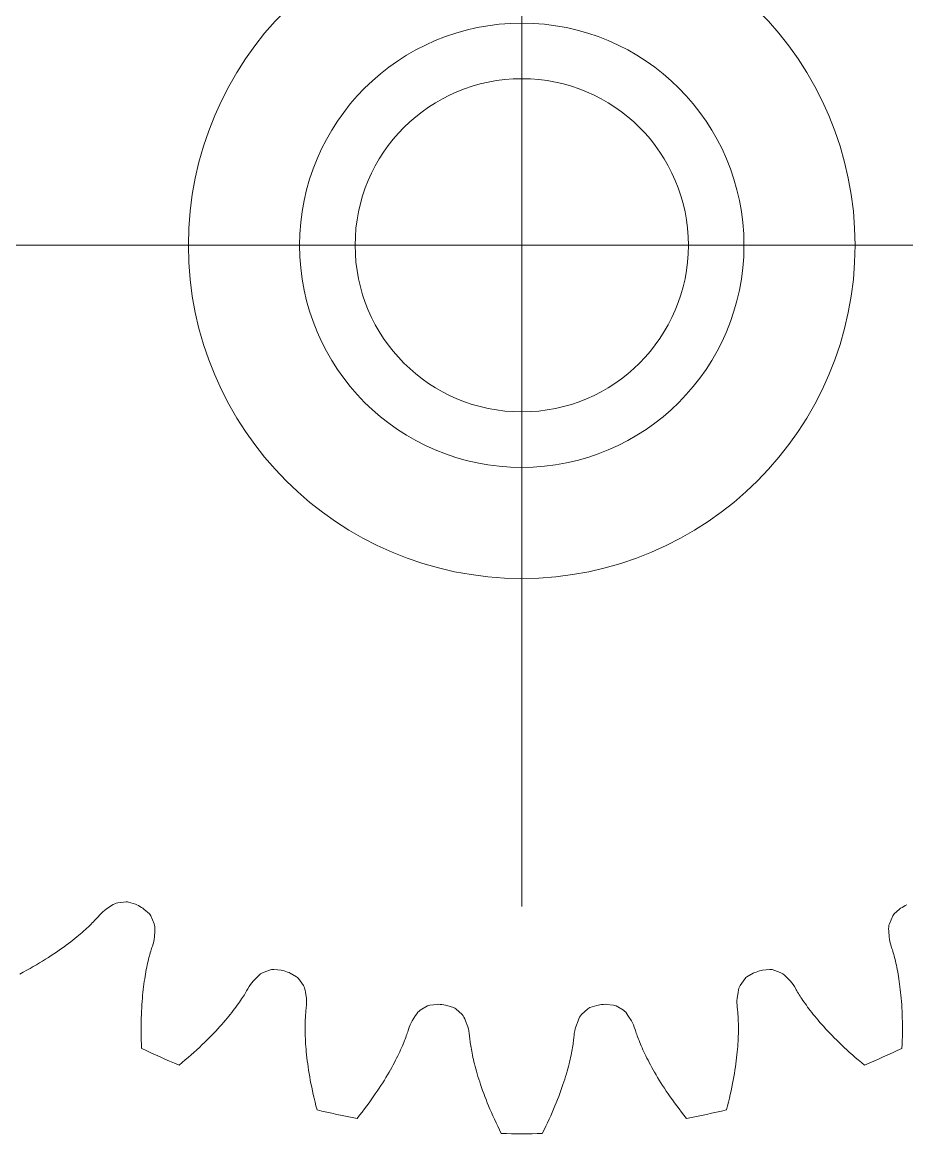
# Model space of a CAD drawing. Header units: millimetres. Extents: x 278858 to 279223, y 218711 to 219074.
# Drawn here: x 278992.28 to 279008.2, y 218799.83 to 218819.84 of the extents above; entities that cross this region are included whole.
import ezdxf

# ---------------------------------------------------------------- set-up
doc = ezdxf.new("R2010")
doc.units = ezdxf.units.MM
doc.header["$LTSCALE"] = 2
doc.layers.add('AM_9', color=251, linetype='Continuous', lineweight=15)

msp = doc.modelspace()

# ---------------------------------------------------------------- linework, layer by layer
at = {"layer": 'AM_9'}
for p, q in [((279001.271, 218815.828), (279001.271, 218827.739)), ((279001.271, 218815.828), (278989.361, 218815.828)), ((279001.271, 218815.828), (279013.181, 218815.828)), ((279001.271, 218815.828), (279001.271, 218803.918)), ((278993.914, 218803.956), (278993.944, 218803.971)), ((278993.944, 218803.971), (278993.971, 218803.982)), ((278993.971, 218803.982), (278993.997, 218803.988)), ((278993.997, 218803.988), (278994.149, 218804.007)), ((278994.149, 218804.007), (278994.173, 218804.006)), ((278994.173, 218804.006), (278994.194, 218804.001)), ((278994.194, 218804.001), (278994.32, 218803.961)), ((278994.32, 218803.961), (278994.341, 218803.953)), ((278993.65, 218803.741), (278993.665, 218803.758)), ((278993.665, 218803.758), (278993.694, 218803.79)), ((278993.694, 218803.79), (278993.726, 218803.822)), ((278993.726, 218803.822), (278993.757, 218803.849)), ((278993.757, 218803.849), (278993.786, 218803.871)), ((278993.786, 218803.871), (278993.884, 218803.936)), ((278993.884, 218803.936), (278993.914, 218803.956)), ((278994.452, 218803.889), (278994.469, 218803.874)), ((278994.469, 218803.874), (278994.567, 218803.786)), ((278994.567, 218803.786), (278994.582, 218803.77)), ((278994.582, 218803.77), (278994.594, 218803.75)), ((279007.948, 218803.75), (279007.96, 218803.77)), ((279007.96, 218803.77), (279007.976, 218803.786)), ((279007.976, 218803.786), (279008.073, 218803.874)), ((279008.073, 218803.874), (279008.09, 218803.889)), ((278993.468, 218803.555), (278993.493, 218803.579)), ((278993.493, 218803.579), (278993.517, 218803.602)), ((278993.517, 218803.602), (278993.539, 218803.624)), ((278993.539, 218803.624), (278993.56, 218803.646)), ((278993.56, 218803.646), (278993.58, 218803.667)), ((278993.58, 218803.667), (278993.599, 218803.686)), ((278993.599, 218803.686), (278993.617, 218803.706)), ((278993.617, 218803.706), (278993.634, 218803.724)), ((278993.634, 218803.724), (278993.65, 218803.741)), ((278994.594, 218803.75), (278994.655, 218803.609)), ((278994.655, 218803.609), (278994.662, 218803.583)), ((278994.662, 218803.583), (278994.666, 218803.554)), ((279007.876, 218803.554), (279007.88, 218803.583)), ((279007.88, 218803.583), (279007.888, 218803.609)), ((279007.888, 218803.609), (279007.948, 218803.75)), ((278993.224, 218803.344), (278993.259, 218803.372)), ((278993.259, 218803.372), (278993.293, 218803.4)), ((278993.293, 218803.4), (278993.325, 218803.428)), ((278993.325, 218803.428), (278993.356, 218803.454)), ((278993.356, 218803.454), (278993.386, 218803.481)), ((278993.386, 218803.481), (278993.415, 218803.506)), ((278993.415, 218803.506), (278993.442, 218803.531)), ((278993.442, 218803.531), (278993.468, 218803.555)), ((278994.658, 218803.368), (278994.654, 218803.331)), ((278994.665, 218803.484), (278994.658, 218803.368)), ((278994.667, 218803.521), (278994.665, 218803.484)), ((278994.666, 218803.554), (278994.667, 218803.521)), ((279007.875, 218803.521), (279007.876, 218803.554)), ((279007.877, 218803.484), (279007.875, 218803.521)), ((279007.884, 218803.368), (279007.877, 218803.484)), ((279007.888, 218803.331), (279007.884, 218803.368)), ((278992.942, 218803.133), (278992.987, 218803.164)), ((278992.987, 218803.164), (278993.03, 218803.195)), ((278993.03, 218803.195), (278993.071, 218803.226)), ((278993.071, 218803.226), (278993.112, 218803.256)), ((278993.112, 218803.256), (278993.151, 218803.286)), ((278993.151, 218803.286), (278993.188, 218803.315)), ((278993.188, 218803.315), (278993.224, 218803.344)), ((278994.607, 218803.162), (278994.599, 218803.139)), ((278994.614, 218803.185), (278994.607, 218803.162)), ((278994.621, 218803.206), (278994.614, 218803.185)), ((278994.634, 218803.247), (278994.621, 218803.206)), ((278994.646, 218803.291), (278994.634, 218803.247)), ((278994.654, 218803.331), (278994.646, 218803.291)), ((279007.896, 218803.291), (279007.888, 218803.331)), ((279007.908, 218803.247), (279007.896, 218803.291)), ((279007.921, 218803.206), (279007.908, 218803.247)), ((279007.928, 218803.185), (279007.921, 218803.206)), ((279007.935, 218803.162), (279007.928, 218803.185)), ((279007.943, 218803.139), (279007.935, 218803.162)), ((278992.645, 218802.939), (278992.698, 218802.972)), ((278992.698, 218802.972), (278992.75, 218803.004)), ((278992.75, 218803.004), (278992.8, 218803.037)), ((278992.8, 218803.037), (278992.849, 218803.069)), ((278992.849, 218803.069), (278992.896, 218803.101)), ((278992.896, 218803.101), (278992.942, 218803.133)), ((278994.552, 218802.968), (278994.544, 218802.934)), ((278994.56, 218803), (278994.552, 218802.968)), ((278994.568, 218803.03), (278994.56, 218803)), ((278994.576, 218803.059), (278994.568, 218803.03)), ((278994.584, 218803.087), (278994.576, 218803.059)), ((278994.592, 218803.114), (278994.584, 218803.087)), ((278994.599, 218803.139), (278994.592, 218803.114)), ((279007.95, 218803.114), (279007.943, 218803.139)), ((279007.958, 218803.087), (279007.95, 218803.114)), ((279007.966, 218803.059), (279007.958, 218803.087)), ((279007.974, 218803.03), (279007.966, 218803.059)), ((279007.982, 218803), (279007.974, 218803.03)), ((279007.99, 218802.968), (279007.982, 218803)), ((279007.998, 218802.934), (279007.99, 218802.968)), ((278992.296, 218802.738), (278992.358, 218802.772)), ((278992.358, 218802.772), (278992.418, 218802.805)), ((278992.418, 218802.805), (278992.477, 218802.839)), ((278992.477, 218802.839), (278992.535, 218802.872)), ((278992.535, 218802.872), (278992.591, 218802.906)), ((278992.591, 218802.906), (278992.645, 218802.939)), ((278994.512, 218802.787), (278994.505, 218802.747)), ((278994.52, 218802.826), (278994.512, 218802.787)), ((278994.528, 218802.864), (278994.52, 218802.826)), ((278994.536, 218802.9), (278994.528, 218802.864)), ((278994.544, 218802.934), (278994.536, 218802.9)), ((278996.617, 218802.735), (278996.763, 218802.785)), ((278996.763, 218802.785), (278996.786, 218802.789)), ((278996.786, 218802.789), (278996.808, 218802.788)), ((278996.808, 218802.788), (278996.939, 218802.775)), ((278996.939, 218802.775), (278996.961, 218802.771)), ((279005.581, 218802.771), (279005.603, 218802.775)), ((279005.603, 218802.775), (279005.734, 218802.788)), ((279005.734, 218802.788), (279005.756, 218802.789)), ((279005.756, 218802.789), (279005.779, 218802.785)), ((279005.779, 218802.785), (279005.925, 218802.735)), ((279008.006, 218802.9), (279007.998, 218802.934)), ((279008.014, 218802.864), (279008.006, 218802.9)), ((279008.022, 218802.826), (279008.014, 218802.864)), ((279008.03, 218802.787), (279008.022, 218802.826)), ((279008.038, 218802.747), (279008.03, 218802.787)), ((278992.232, 218802.705), (278992.296, 218802.738)), ((278994.476, 218802.572), (278994.469, 218802.525)), ((278994.483, 218802.618), (278994.476, 218802.572)), ((278994.49, 218802.662), (278994.483, 218802.618)), ((278994.497, 218802.705), (278994.49, 218802.662)), ((278994.505, 218802.747), (278994.497, 218802.705)), ((278996.412, 218802.549), (278996.436, 218802.576)), ((278996.436, 218802.576), (278996.518, 218802.66)), ((278996.518, 218802.66), (278996.544, 218802.686)), ((278996.544, 218802.686), (278996.569, 218802.707)), ((278996.569, 218802.707), (278996.594, 218802.723)), ((278996.594, 218802.723), (278996.617, 218802.735)), ((278997.083, 218802.732), (278997.103, 218802.721)), ((278997.103, 218802.721), (278997.217, 218802.655)), ((278997.217, 218802.655), (278997.235, 218802.643)), ((278997.235, 218802.643), (278997.252, 218802.626)), ((278997.252, 218802.626), (278997.34, 218802.5)), ((279005.202, 218802.5), (279005.291, 218802.626)), ((279005.291, 218802.626), (279005.307, 218802.643)), ((279005.307, 218802.643), (279005.325, 218802.655)), ((279005.325, 218802.655), (279005.439, 218802.721)), ((279005.439, 218802.721), (279005.459, 218802.732)), ((279005.925, 218802.735), (279005.948, 218802.723)), ((279005.948, 218802.723), (279005.973, 218802.707)), ((279005.973, 218802.707), (279005.998, 218802.686)), ((279005.998, 218802.686), (279006.024, 218802.66)), ((279006.024, 218802.66), (279006.106, 218802.576)), ((279006.106, 218802.576), (279006.131, 218802.549)), ((279008.045, 218802.705), (279008.038, 218802.747)), ((279008.052, 218802.662), (279008.045, 218802.705)), ((279008.06, 218802.618), (279008.052, 218802.662)), ((279008.066, 218802.572), (279008.06, 218802.618)), ((279008.073, 218802.525), (279008.066, 218802.572)), ((278994.451, 218802.375), (278994.446, 218802.322)), ((278994.457, 218802.426), (278994.451, 218802.375)), ((278994.463, 218802.476), (278994.457, 218802.426)), ((278994.469, 218802.525), (278994.463, 218802.476)), ((278996.277, 218802.333), (278996.292, 218802.357)), ((278996.292, 218802.357), (278996.305, 218802.379)), ((278996.305, 218802.379), (278996.318, 218802.401)), ((278996.318, 218802.401), (278996.33, 218802.421)), ((278996.33, 218802.421), (278996.34, 218802.44)), ((278996.34, 218802.44), (278996.362, 218802.478)), ((278996.362, 218802.478), (278996.387, 218802.516)), ((278996.387, 218802.516), (278996.412, 218802.549)), ((278997.34, 218802.5), (278997.352, 218802.477)), ((278997.352, 218802.477), (278997.362, 218802.449)), ((278997.362, 218802.449), (278997.371, 218802.417)), ((278997.371, 218802.417), (278997.376, 218802.381)), ((278997.376, 218802.381), (278997.394, 218802.265)), ((279005.148, 218802.265), (279005.166, 218802.381)), ((279005.166, 218802.381), (279005.172, 218802.417)), ((279005.172, 218802.417), (279005.18, 218802.449)), ((279005.18, 218802.449), (279005.19, 218802.477)), ((279005.19, 218802.477), (279005.202, 218802.5)), ((279006.131, 218802.549), (279006.155, 218802.516)), ((279006.155, 218802.516), (279006.18, 218802.478)), ((279006.18, 218802.478), (279006.202, 218802.44)), ((279006.202, 218802.44), (279006.213, 218802.421)), ((279006.213, 218802.421), (279006.224, 218802.401)), ((279006.224, 218802.401), (279006.237, 218802.379)), ((279006.237, 218802.379), (279006.251, 218802.357)), ((279006.251, 218802.357), (279006.265, 218802.333)), ((279008.079, 218802.476), (279008.073, 218802.525)), ((279008.085, 218802.426), (279008.079, 218802.476)), ((279008.091, 218802.375), (279008.085, 218802.426)), ((279008.096, 218802.322), (279008.091, 218802.375)), ((278994.436, 218802.212), (278994.432, 218802.155)), ((278994.441, 218802.268), (278994.436, 218802.212)), ((278994.446, 218802.322), (278994.441, 218802.268)), ((278996.148, 218802.142), (278996.17, 218802.172)), ((278996.17, 218802.172), (278996.19, 218802.201)), ((278996.19, 218802.201), (278996.21, 218802.23)), ((278996.21, 218802.23), (278996.228, 218802.257)), ((278996.228, 218802.257), (278996.245, 218802.283)), ((278996.245, 218802.283), (278996.262, 218802.309)), ((278996.262, 218802.309), (278996.277, 218802.333)), ((278997.394, 218802.265), (278997.397, 218802.228)), ((278997.397, 218802.187), (278997.395, 218802.142)), ((278997.397, 218802.228), (278997.397, 218802.187)), ((278999.617, 218802.145), (278999.748, 218802.159)), ((278999.748, 218802.159), (278999.77, 218802.161)), ((279002.772, 218802.161), (279002.794, 218802.159)), ((279002.794, 218802.159), (279002.925, 218802.145)), ((279005.145, 218802.228), (279005.148, 218802.265)), ((279005.145, 218802.187), (279005.145, 218802.228)), ((279005.147, 218802.142), (279005.145, 218802.187)), ((279006.265, 218802.333), (279006.28, 218802.309)), ((279006.28, 218802.309), (279006.297, 218802.283)), ((279006.297, 218802.283), (279006.314, 218802.257)), ((279006.314, 218802.257), (279006.332, 218802.23)), ((279006.332, 218802.23), (279006.352, 218802.201)), ((279006.352, 218802.201), (279006.372, 218802.172)), ((279006.372, 218802.172), (279006.394, 218802.142)), ((279008.101, 218802.268), (279008.096, 218802.322)), ((279008.106, 218802.212), (279008.101, 218802.268)), ((279008.11, 218802.155), (279008.106, 218802.212)), ((278994.423, 218801.976), (278994.421, 218801.913)), ((278994.426, 218802.037), (278994.423, 218801.976)), ((278994.429, 218802.097), (278994.426, 218802.037)), ((278994.432, 218802.155), (278994.429, 218802.097)), ((278995.996, 218801.944), (278996.024, 218801.979)), ((278996.024, 218801.979), (278996.051, 218802.013)), ((278996.051, 218802.013), (278996.077, 218802.047)), ((278996.077, 218802.047), (278996.102, 218802.079)), ((278996.102, 218802.079), (278996.126, 218802.111)), ((278996.126, 218802.111), (278996.148, 218802.142)), ((278997.379, 218801.975), (278997.377, 218801.946)), ((278997.381, 218802.003), (278997.379, 218801.975)), ((278997.383, 218802.029), (278997.381, 218802.003)), ((278997.386, 218802.054), (278997.383, 218802.029)), ((278997.388, 218802.077), (278997.386, 218802.054)), ((278997.391, 218802.099), (278997.388, 218802.077)), ((278997.395, 218802.142), (278997.391, 218802.099)), ((278999.297, 218801.861), (278999.36, 218801.959)), ((278999.36, 218801.959), (278999.38, 218801.99)), ((278999.38, 218801.99), (278999.4, 218802.016)), ((278999.4, 218802.016), (278999.421, 218802.037)), ((278999.421, 218802.037), (278999.441, 218802.053)), ((278999.441, 218802.053), (278999.573, 218802.132)), ((278999.573, 218802.132), (278999.595, 218802.141)), ((278999.595, 218802.141), (278999.617, 218802.145)), ((278999.898, 218802.147), (278999.919, 218802.141)), ((278999.919, 218802.141), (279000.044, 218802.1)), ((279000.044, 218802.1), (279000.065, 218802.092)), ((279000.065, 218802.092), (279000.084, 218802.079)), ((279000.084, 218802.079), (279000.197, 218801.974)), ((279000.197, 218801.974), (279000.214, 218801.954)), ((279002.328, 218801.954), (279002.345, 218801.974)), ((279002.345, 218801.974), (279002.458, 218802.079)), ((279002.458, 218802.079), (279002.477, 218802.092)), ((279002.477, 218802.092), (279002.498, 218802.1)), ((279002.498, 218802.1), (279002.623, 218802.141)), ((279002.623, 218802.141), (279002.644, 218802.147)), ((279002.925, 218802.145), (279002.947, 218802.141)), ((279002.947, 218802.141), (279002.969, 218802.132)), ((279002.969, 218802.132), (279003.101, 218802.053)), ((279003.101, 218802.053), (279003.122, 218802.037)), ((279003.122, 218802.037), (279003.142, 218802.016)), ((279003.142, 218802.016), (279003.163, 218801.99)), ((279003.163, 218801.99), (279003.183, 218801.959)), ((279003.183, 218801.959), (279003.246, 218801.861)), ((279005.151, 218802.099), (279005.147, 218802.142)), ((279005.154, 218802.077), (279005.151, 218802.099)), ((279005.156, 218802.054), (279005.154, 218802.077)), ((279005.159, 218802.029), (279005.156, 218802.054)), ((279005.161, 218802.003), (279005.159, 218802.029)), ((279005.163, 218801.975), (279005.161, 218802.003)), ((279005.165, 218801.946), (279005.163, 218801.975)), ((279006.394, 218802.142), (279006.416, 218802.111)), ((279006.416, 218802.111), (279006.44, 218802.079)), ((279006.44, 218802.079), (279006.465, 218802.047)), ((279006.465, 218802.047), (279006.491, 218802.013)), ((279006.491, 218802.013), (279006.518, 218801.979)), ((279006.518, 218801.979), (279006.546, 218801.944)), ((279008.113, 218802.097), (279008.11, 218802.155)), ((279008.116, 218802.037), (279008.113, 218802.097)), ((279008.119, 218801.976), (279008.116, 218802.037)), ((279008.121, 218801.913), (279008.119, 218801.976)), ((278994.42, 218801.85), (278994.419, 218801.784)), ((278994.419, 218801.784), (278994.419, 218801.718)), ((278994.421, 218801.913), (278994.42, 218801.85)), ((278995.801, 218801.718), (278995.836, 218801.758)), ((278995.836, 218801.758), (278995.871, 218801.796)), ((278995.871, 218801.796), (278995.904, 218801.834)), ((278995.904, 218801.834), (278995.936, 218801.872)), ((278995.936, 218801.872), (278995.966, 218801.908)), ((278995.966, 218801.908), (278995.996, 218801.944)), ((278997.372, 218801.817), (278997.371, 218801.782)), ((278997.371, 218801.782), (278997.371, 218801.745)), ((278997.373, 218801.852), (278997.372, 218801.817)), ((278997.374, 218801.885), (278997.373, 218801.852)), ((278997.375, 218801.916), (278997.374, 218801.885)), ((278997.377, 218801.946), (278997.375, 218801.916)), ((278999.245, 218801.749), (278999.262, 218801.791)), ((278999.262, 218801.791), (278999.279, 218801.828)), ((278999.279, 218801.828), (278999.297, 218801.861)), ((279000.214, 218801.954), (279000.23, 218801.929)), ((279000.23, 218801.929), (279000.244, 218801.899)), ((279000.244, 218801.899), (279000.257, 218801.865)), ((279000.257, 218801.865), (279000.298, 218801.755)), ((279000.298, 218801.755), (279000.309, 218801.72)), ((279002.233, 218801.72), (279002.244, 218801.755)), ((279002.244, 218801.755), (279002.285, 218801.865)), ((279002.285, 218801.865), (279002.298, 218801.899)), ((279002.298, 218801.899), (279002.313, 218801.929)), ((279002.313, 218801.929), (279002.328, 218801.954)), ((279003.246, 218801.861), (279003.263, 218801.828)), ((279003.263, 218801.828), (279003.28, 218801.791)), ((279003.28, 218801.791), (279003.297, 218801.749)), ((279005.167, 218801.916), (279005.165, 218801.946)), ((279005.168, 218801.885), (279005.167, 218801.916)), ((279005.169, 218801.852), (279005.168, 218801.885)), ((279005.17, 218801.817), (279005.169, 218801.852)), ((279005.171, 218801.782), (279005.17, 218801.817)), ((279005.171, 218801.745), (279005.171, 218801.782)), ((279006.546, 218801.944), (279006.576, 218801.908)), ((279006.576, 218801.908), (279006.606, 218801.872)), ((279006.606, 218801.872), (279006.638, 218801.834)), ((279006.638, 218801.834), (279006.671, 218801.796)), ((279006.671, 218801.796), (279006.706, 218801.758)), ((279006.706, 218801.758), (279006.741, 218801.718)), ((279008.122, 218801.85), (279008.121, 218801.913)), ((279008.123, 218801.784), (279008.122, 218801.85)), ((279008.123, 218801.718), (279008.123, 218801.784)), ((278994.419, 218801.718), (278994.419, 218801.65)), ((278994.419, 218801.65), (278994.42, 218801.581)), ((278994.42, 218801.581), (278994.422, 218801.51)), ((278995.602, 218801.513), (278995.645, 218801.555)), ((278995.645, 218801.555), (278995.686, 218801.597)), ((278995.686, 218801.597), (278995.725, 218801.638)), ((278995.725, 218801.638), (278995.764, 218801.679)), ((278995.764, 218801.679), (278995.801, 218801.718)), ((278997.371, 218801.745), (278997.371, 218801.707)), ((278997.371, 218801.707), (278997.371, 218801.667)), ((278997.371, 218801.667), (278997.372, 218801.626)), ((278997.372, 218801.626), (278997.374, 218801.584)), ((278997.374, 218801.584), (278997.375, 218801.54)), ((278999.171, 218801.534), (278999.182, 218801.563)), ((278999.182, 218801.563), (278999.192, 218801.59)), ((278999.192, 218801.59), (278999.201, 218801.616)), ((278999.201, 218801.616), (278999.21, 218801.641)), ((278999.21, 218801.641), (278999.218, 218801.664)), ((278999.218, 218801.664), (278999.225, 218801.687)), ((278999.225, 218801.687), (278999.232, 218801.708)), ((278999.232, 218801.708), (278999.245, 218801.749)), ((279000.309, 218801.72), (279000.318, 218801.68)), ((279000.318, 218801.68), (279000.325, 218801.636)), ((279000.325, 218801.636), (279000.33, 218801.592)), ((279000.33, 218801.592), (279000.332, 218801.57)), ((279000.332, 218801.57), (279000.335, 218801.547)), ((279002.208, 218801.547), (279002.21, 218801.57)), ((279002.21, 218801.57), (279002.212, 218801.592)), ((279002.212, 218801.592), (279002.217, 218801.636)), ((279002.217, 218801.636), (279002.224, 218801.68)), ((279002.224, 218801.68), (279002.233, 218801.72)), ((279003.297, 218801.749), (279003.31, 218801.708)), ((279003.31, 218801.708), (279003.317, 218801.687)), ((279003.317, 218801.687), (279003.324, 218801.664)), ((279003.324, 218801.664), (279003.332, 218801.641)), ((279003.332, 218801.641), (279003.341, 218801.616)), ((279003.341, 218801.616), (279003.35, 218801.59)), ((279003.35, 218801.59), (279003.36, 218801.563)), ((279003.36, 218801.563), (279003.371, 218801.534)), ((279005.167, 218801.54), (279005.169, 218801.584)), ((279005.169, 218801.584), (279005.17, 218801.626)), ((279005.17, 218801.626), (279005.171, 218801.667)), ((279005.171, 218801.707), (279005.171, 218801.745)), ((279005.171, 218801.667), (279005.171, 218801.707)), ((279006.741, 218801.718), (279006.778, 218801.679)), ((279006.778, 218801.679), (279006.817, 218801.638)), ((279006.817, 218801.638), (279006.856, 218801.597)), ((279006.856, 218801.597), (279006.897, 218801.555)), ((279006.897, 218801.555), (279006.94, 218801.513)), ((279008.12, 218801.51), (279008.122, 218801.581)), ((279008.122, 218801.581), (279008.123, 218801.65)), ((279008.123, 218801.65), (279008.123, 218801.718)), ((278994.422, 218801.51), (278994.425, 218801.439)), ((278994.425, 218801.439), (278994.428, 218801.366)), ((278995.419, 218801.339), (278995.467, 218801.383)), ((278995.467, 218801.383), (278995.514, 218801.427)), ((278995.514, 218801.427), (278995.559, 218801.47)), ((278995.559, 218801.47), (278995.602, 218801.513)), ((278997.375, 218801.54), (278997.378, 218801.495)), ((278997.378, 218801.495), (278997.38, 218801.449)), ((278997.38, 218801.449), (278997.384, 218801.401)), ((278997.384, 218801.401), (278997.388, 218801.352)), ((278999.09, 218801.341), (278999.106, 218801.376)), ((278999.106, 218801.376), (278999.121, 218801.41)), ((278999.121, 218801.41), (278999.134, 218801.443)), ((278999.134, 218801.443), (278999.148, 218801.474)), ((278999.148, 218801.474), (278999.16, 218801.505)), ((278999.16, 218801.505), (278999.171, 218801.534)), ((279000.335, 218801.547), (279000.337, 218801.522)), ((279000.337, 218801.522), (279000.341, 218801.496)), ((279000.341, 218801.496), (279000.344, 218801.469)), ((279000.344, 218801.469), (279000.348, 218801.44)), ((279000.348, 218801.44), (279000.353, 218801.41)), ((279000.353, 218801.41), (279000.358, 218801.379)), ((279000.358, 218801.379), (279000.364, 218801.347)), ((279002.178, 218801.347), (279002.184, 218801.379)), ((279002.184, 218801.379), (279002.189, 218801.41)), ((279002.189, 218801.41), (279002.194, 218801.44)), ((279002.194, 218801.44), (279002.198, 218801.469)), ((279002.198, 218801.469), (279002.201, 218801.496)), ((279002.201, 218801.496), (279002.205, 218801.522)), ((279002.205, 218801.522), (279002.208, 218801.547)), ((279003.371, 218801.534), (279003.382, 218801.505)), ((279003.382, 218801.505), (279003.395, 218801.474)), ((279003.395, 218801.474), (279003.408, 218801.443)), ((279003.408, 218801.443), (279003.422, 218801.41)), ((279003.422, 218801.41), (279003.436, 218801.376)), ((279003.436, 218801.376), (279003.452, 218801.341)), ((279005.154, 218801.352), (279005.158, 218801.401)), ((279005.158, 218801.401), (279005.162, 218801.449)), ((279005.162, 218801.449), (279005.164, 218801.495)), ((279005.164, 218801.495), (279005.167, 218801.54)), ((279006.94, 218801.513), (279006.983, 218801.47)), ((279006.983, 218801.47), (279007.028, 218801.427)), ((279007.028, 218801.427), (279007.075, 218801.383)), ((279007.075, 218801.383), (279007.123, 218801.339)), ((279008.114, 218801.366), (279008.117, 218801.439)), ((279008.117, 218801.439), (279008.12, 218801.51)), ((278995.158, 218801.112), (278995.214, 218801.158)), ((278995.214, 218801.158), (278995.267, 218801.204)), ((278995.267, 218801.204), (278995.319, 218801.249)), ((278995.319, 218801.249), (278995.37, 218801.294)), ((278995.37, 218801.294), (278995.419, 218801.339)), ((278997.388, 218801.352), (278997.392, 218801.302)), ((278997.392, 218801.302), (278997.397, 218801.251)), ((278997.397, 218801.251), (278997.403, 218801.198)), ((278997.403, 218801.198), (278997.41, 218801.144)), ((278998.998, 218801.151), (278999.018, 218801.191)), ((278999.018, 218801.191), (278999.038, 218801.23)), ((278999.038, 218801.23), (278999.056, 218801.268)), ((278999.056, 218801.268), (278999.074, 218801.305)), ((278999.074, 218801.305), (278999.09, 218801.341)), ((279000.364, 218801.347), (279000.37, 218801.313)), ((279000.37, 218801.313), (279000.377, 218801.278)), ((279000.377, 218801.278), (279000.384, 218801.242)), ((279000.384, 218801.242), (279000.392, 218801.204)), ((279000.392, 218801.204), (279000.401, 218801.166)), ((279000.401, 218801.166), (279000.41, 218801.126)), ((279002.132, 218801.126), (279002.141, 218801.166)), ((279002.141, 218801.166), (279002.15, 218801.204)), ((279002.15, 218801.204), (279002.158, 218801.242)), ((279002.158, 218801.242), (279002.165, 218801.278)), ((279002.165, 218801.278), (279002.172, 218801.313)), ((279002.172, 218801.313), (279002.178, 218801.347)), ((279003.452, 218801.341), (279003.469, 218801.305)), ((279003.469, 218801.305), (279003.486, 218801.268)), ((279003.486, 218801.268), (279003.504, 218801.23)), ((279003.504, 218801.23), (279003.524, 218801.191)), ((279003.524, 218801.191), (279003.544, 218801.151)), ((279005.133, 218801.144), (279005.139, 218801.198)), ((279005.139, 218801.198), (279005.145, 218801.251)), ((279005.145, 218801.251), (279005.15, 218801.302)), ((279005.15, 218801.302), (279005.154, 218801.352)), ((279007.123, 218801.339), (279007.172, 218801.294)), ((279007.172, 218801.294), (279007.223, 218801.249)), ((279007.223, 218801.249), (279007.275, 218801.204)), ((279007.275, 218801.204), (279007.329, 218801.158)), ((279007.329, 218801.158), (279007.384, 218801.112)), ((278995.102, 218801.066), (278995.158, 218801.112)), ((278997.41, 218801.144), (278997.417, 218801.088)), ((278997.417, 218801.088), (278997.425, 218801.032)), ((278997.425, 218801.032), (278997.433, 218800.974)), ((278997.433, 218800.974), (278997.443, 218800.915)), ((278998.881, 218800.935), (278998.906, 218800.98)), ((278998.906, 218800.98), (278998.931, 218801.024)), ((278998.931, 218801.024), (278998.954, 218801.067)), ((278998.954, 218801.067), (278998.977, 218801.109)), ((278998.977, 218801.109), (278998.998, 218801.151)), ((279000.41, 218801.126), (279000.42, 218801.085)), ((279000.42, 218801.085), (279000.431, 218801.042)), ((279000.431, 218801.042), (279000.443, 218800.999)), ((279000.443, 218800.999), (279000.455, 218800.954)), ((279002.087, 218800.954), (279002.099, 218800.999)), ((279002.099, 218800.999), (279002.111, 218801.042)), ((279002.111, 218801.042), (279002.122, 218801.085)), ((279002.122, 218801.085), (279002.132, 218801.126)), ((279003.544, 218801.151), (279003.566, 218801.109)), ((279003.566, 218801.109), (279003.588, 218801.067)), ((279003.588, 218801.067), (279003.611, 218801.024)), ((279003.611, 218801.024), (279003.636, 218800.98)), ((279003.636, 218800.98), (279003.662, 218800.935)), ((279005.099, 218800.915), (279005.109, 218800.974)), ((279005.109, 218800.974), (279005.118, 218801.032)), ((279005.118, 218801.032), (279005.125, 218801.088)), ((279005.125, 218801.088), (279005.133, 218801.144)), ((279007.384, 218801.112), (279007.44, 218801.066)), ((278997.443, 218800.915), (278997.453, 218800.855)), ((278997.453, 218800.855), (278997.464, 218800.793)), ((278997.464, 218800.793), (278997.476, 218800.731)), ((278998.767, 218800.747), (278998.797, 218800.795)), ((278998.797, 218800.795), (278998.826, 218800.843)), ((278998.826, 218800.843), (278998.854, 218800.889)), ((278998.854, 218800.889), (278998.881, 218800.935)), ((279000.455, 218800.954), (279000.468, 218800.908)), ((279000.468, 218800.908), (279000.482, 218800.861)), ((279000.482, 218800.861), (279000.497, 218800.813)), ((279000.497, 218800.813), (279000.513, 218800.764)), ((279000.513, 218800.764), (279000.529, 218800.713)), ((279002.013, 218800.713), (279002.029, 218800.764)), ((279002.029, 218800.764), (279002.045, 218800.813)), ((279002.045, 218800.813), (279002.06, 218800.861)), ((279002.06, 218800.861), (279002.074, 218800.908)), ((279002.074, 218800.908), (279002.087, 218800.954)), ((279003.662, 218800.935), (279003.688, 218800.889)), ((279003.688, 218800.889), (279003.716, 218800.843)), ((279003.716, 218800.843), (279003.745, 218800.795)), ((279003.745, 218800.795), (279003.775, 218800.747)), ((279005.066, 218800.731), (279005.078, 218800.793)), ((279005.078, 218800.793), (279005.089, 218800.855)), ((279005.089, 218800.855), (279005.099, 218800.915)), ((278997.476, 218800.731), (278997.489, 218800.667)), ((278997.489, 218800.667), (278997.502, 218800.602)), ((278997.502, 218800.602), (278997.517, 218800.535)), ((278998.634, 218800.545), (278998.669, 218800.596)), ((278998.669, 218800.596), (278998.703, 218800.647)), ((278998.703, 218800.647), (278998.735, 218800.697)), ((278998.735, 218800.697), (278998.767, 218800.747)), ((279000.529, 218800.713), (279000.547, 218800.662)), ((279000.547, 218800.662), (279000.566, 218800.609)), ((279000.566, 218800.609), (279000.585, 218800.556)), ((279000.585, 218800.556), (279000.605, 218800.501)), ((279001.937, 218800.501), (279001.957, 218800.556)), ((279001.957, 218800.556), (279001.977, 218800.609)), ((279001.977, 218800.609), (279001.995, 218800.662)), ((279001.995, 218800.662), (279002.013, 218800.713)), ((279003.775, 218800.747), (279003.807, 218800.697)), ((279003.807, 218800.697), (279003.839, 218800.647)), ((279003.839, 218800.647), (279003.873, 218800.596)), ((279003.873, 218800.596), (279003.908, 218800.545)), ((279005.025, 218800.535), (279005.04, 218800.602)), ((279005.04, 218800.602), (279005.054, 218800.667)), ((279005.054, 218800.667), (279005.066, 218800.731)), ((278997.517, 218800.535), (278997.532, 218800.468)), ((278997.532, 218800.468), (278997.549, 218800.399)), ((278997.549, 218800.399), (278997.566, 218800.33)), ((278998.481, 218800.331), (278998.521, 218800.385)), ((278998.521, 218800.385), (278998.56, 218800.439)), ((278998.56, 218800.439), (278998.597, 218800.492)), ((278998.597, 218800.492), (278998.634, 218800.545)), ((279000.605, 218800.501), (279000.627, 218800.445)), ((279000.627, 218800.445), (279000.649, 218800.388)), ((279000.649, 218800.388), (279000.673, 218800.33)), ((279001.869, 218800.33), (279001.893, 218800.388)), ((279001.893, 218800.388), (279001.915, 218800.445)), ((279001.915, 218800.445), (279001.937, 218800.501)), ((279003.908, 218800.545), (279003.945, 218800.492)), ((279003.945, 218800.492), (279003.982, 218800.439)), ((279003.982, 218800.439), (279004.021, 218800.385)), ((279004.021, 218800.385), (279004.062, 218800.331)), ((279004.976, 218800.33), (279004.993, 218800.399)), ((279004.993, 218800.399), (279005.01, 218800.468)), ((279005.01, 218800.468), (279005.025, 218800.535)), ((278997.566, 218800.33), (278997.585, 218800.259)), ((278998.306, 218800.106), (278998.352, 218800.163)), ((278998.352, 218800.163), (278998.396, 218800.219)), ((278998.396, 218800.219), (278998.439, 218800.275)), ((278998.439, 218800.275), (278998.481, 218800.331)), ((279000.673, 218800.33), (279000.698, 218800.271)), ((279000.698, 218800.271), (279000.723, 218800.212)), ((279000.723, 218800.212), (279000.75, 218800.151)), ((279001.792, 218800.151), (279001.819, 218800.212)), ((279001.819, 218800.212), (279001.844, 218800.271)), ((279001.844, 218800.271), (279001.869, 218800.33)), ((279004.062, 218800.331), (279004.103, 218800.275)), ((279004.103, 218800.275), (279004.146, 218800.219)), ((279004.146, 218800.219), (279004.19, 218800.163)), ((279004.19, 218800.163), (279004.236, 218800.106)), ((279004.957, 218800.259), (279004.976, 218800.33)), ((279000.75, 218800.151), (279000.778, 218800.089)), ((279000.778, 218800.089), (279000.808, 218800.026)), ((279000.808, 218800.026), (279000.838, 218799.963)), ((279000.838, 218799.963), (279000.87, 218799.898)), ((279001.673, 218799.898), (279001.704, 218799.963)), ((279001.704, 218799.963), (279001.735, 218800.026)), ((279001.735, 218800.026), (279001.764, 218800.089)), ((279001.764, 218800.089), (279001.792, 218800.151)), ((279000.87, 218799.898), (279000.902, 218799.833)), ((279001.64, 218799.833), (279001.673, 218799.898))]:
    msp.add_line(p, q, dxfattribs=at)
for radius in [6, 4, 3]:
    msp.add_circle((279001.271, 218815.828), radius, dxfattribs=at)
for radius, start, end in [(13.75, 239.7326, 240.2674), (13.75, 299.7326, 300.2674), (13.75, 251.7326, 252.2674), (13.75, 287.7326, 288.2674), (13.75, 263.7326, 264.2674), (13.75, 275.7326, 276.2674), (16, 244.6796, 247.3204), (16, 292.6796, 295.3204), (16, 256.6796, 259.3204), (16, 280.6796, 283.3204), (16, 268.6796, 271.3204)]:
    msp.add_arc((279001.271, 218815.828), radius, start, end, dxfattribs=at)

doc.saveas('drawing.dxf')
